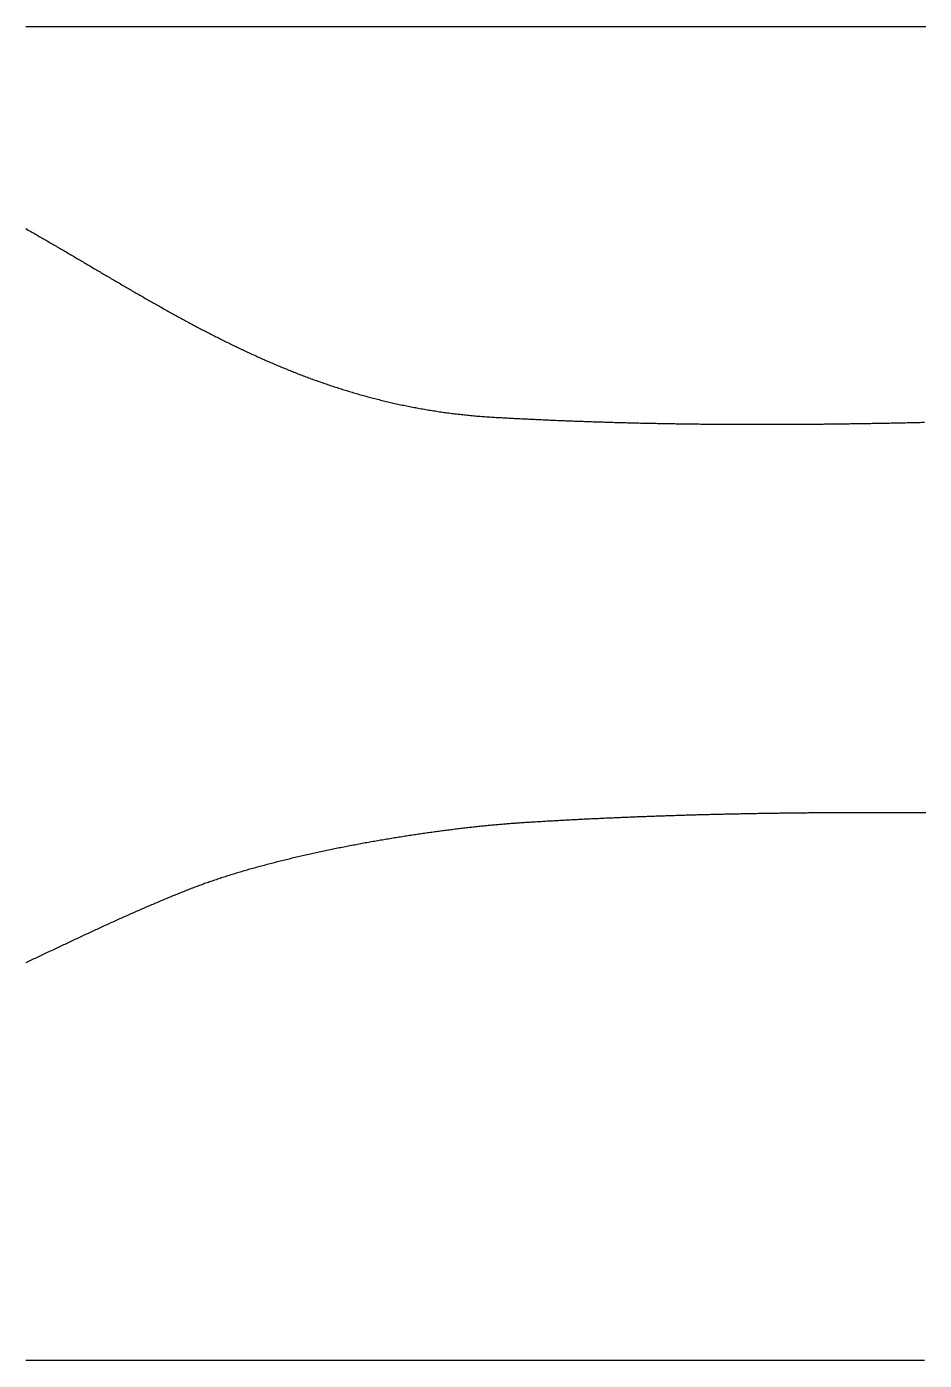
# Model space of a CAD drawing. Header units: metres. Extents: x -62 to 62, y -23 to 23.
# Drawn here: x -31.08 to 0, y -23.08 to 23.08 of the extents above; entities that cross this region are included whole.
import ezdxf

# ---------------------------------------------------------------- set-up
doc = ezdxf.new("R2010")
doc.units = ezdxf.units.M

msp = doc.modelspace()

# ---------------------------------------------------------------- linework, layer by layer
for points in [[(0.05, 23.084), (0, 23.084), (-0.05, 23.084), (-0.1, 23.084), (-0.15, 23.084), (-0.2, 23.084), (-0.25, 23.084), (-0.3, 23.084), (-0.35, 23.084), (-0.4, 23.084), (-0.45, 23.084), (-0.5, 23.084), (-0.55, 23.084), (-0.6, 23.084), (-0.65, 23.084), (-0.7, 23.084), (-0.75, 23.084), (-0.8, 23.084), (-0.85, 23.084), (-0.9, 23.084), (-0.95, 23.084), (-1, 23.084), (-1.05, 23.084), (-1.1, 23.084), (-1.15, 23.084), (-1.2, 23.084), (-1.25, 23.084), (-1.3, 23.084), (-1.35, 23.084), (-1.4, 23.084), (-1.45, 23.084), (-1.5, 23.084), (-1.55, 23.084), (-1.6, 23.084), (-1.65, 23.084), (-1.7, 23.084), (-1.751, 23.084), (-1.801, 23.084), (-1.851, 23.084), (-1.901, 23.084), (-1.951, 23.084), (-2.001, 23.084), (-2.051, 23.084), (-2.101, 23.084), (-2.151, 23.084), (-2.201, 23.084), (-2.251, 23.084), (-2.301, 23.084), (-2.351, 23.084), (-2.401, 23.084), (-2.451, 23.084), (-2.501, 23.084), (-2.551, 23.084), (-2.601, 23.084), (-2.651, 23.084), (-2.701, 23.084), (-2.751, 23.084), (-2.801, 23.084), (-2.851, 23.084), (-2.901, 23.084), (-2.951, 23.084), (-3.001, 23.084), (-3.051, 23.084), (-3.101, 23.084), (-3.151, 23.084), (-3.201, 23.084), (-3.251, 23.084), (-3.301, 23.084), (-3.351, 23.084), (-3.401, 23.084), (-3.451, 23.084), (-3.501, 23.084), (-3.551, 23.084), (-3.601, 23.084), (-3.651, 23.084), (-3.701, 23.084), (-3.751, 23.084), (-3.801, 23.084), (-3.851, 23.084), (-3.901, 23.084), (-3.951, 23.084), (-4.001, 23.084), (-4.051, 23.084), (-4.101, 23.084), (-4.151, 23.084), (-4.201, 23.084), (-4.251, 23.084), (-4.301, 23.084), (-4.351, 23.084), (-4.401, 23.084), (-4.451, 23.084), (-4.501, 23.084), (-4.551, 23.084), (-4.601, 23.084), (-4.651, 23.084), (-4.701, 23.084), (-4.751, 23.084), (-4.801, 23.084), (-4.851, 23.084), (-4.901, 23.084), (-4.951, 23.084), (-5.001, 23.084), (-5.051, 23.084), (-5.101, 23.084), (-5.152, 23.084), (-5.202, 23.084), (-5.252, 23.084), (-5.302, 23.084), (-5.352, 23.084), (-5.402, 23.084), (-5.452, 23.084), (-5.502, 23.084), (-5.552, 23.084), (-5.602, 23.084), (-5.652, 23.084), (-5.702, 23.084), (-5.752, 23.084), (-5.802, 23.084), (-5.852, 23.084), (-5.902, 23.084), (-5.952, 23.084), (-6.002, 23.084), (-6.052, 23.084), (-6.102, 23.084), (-6.152, 23.084), (-6.202, 23.084), (-6.252, 23.084), (-6.302, 23.084), (-6.352, 23.084), (-6.402, 23.084), (-6.452, 23.084), (-6.502, 23.084), (-6.552, 23.084), (-6.602, 23.084), (-6.652, 23.084), (-6.702, 23.084), (-6.752, 23.084), (-6.802, 23.084), (-6.852, 23.084), (-6.902, 23.084), (-6.952, 23.084), (-7.002, 23.084), (-7.052, 23.084), (-7.102, 23.084), (-7.152, 23.084), (-7.202, 23.084), (-7.252, 23.084), (-7.302, 23.084), (-7.352, 23.084), (-7.402, 23.084), (-7.452, 23.084), (-7.502, 23.084), (-7.552, 23.084), (-7.602, 23.084), (-7.652, 23.084), (-7.702, 23.084), (-7.752, 23.084), (-7.802, 23.084), (-7.852, 23.084), (-7.902, 23.084), (-7.952, 23.084), (-8.002, 23.084), (-8.052, 23.084), (-8.102, 23.084), (-8.152, 23.084), (-8.202, 23.084), (-8.252, 23.084), (-8.302, 23.084), (-8.352, 23.084), (-8.402, 23.084), (-8.452, 23.084), (-8.502, 23.084), (-8.553, 23.084), (-8.603, 23.084), (-8.653, 23.084), (-8.703, 23.084), (-8.753, 23.084), (-8.803, 23.084), (-8.853, 23.084), (-8.903, 23.084), (-8.953, 23.084), (-9.003, 23.084), (-9.053, 23.084), (-9.103, 23.084), (-9.153, 23.084), (-9.203, 23.084), (-9.253, 23.084), (-9.303, 23.084), (-9.353, 23.084), (-9.403, 23.084), (-9.453, 23.084), (-9.503, 23.084), (-9.553, 23.084), (-9.603, 23.084), (-9.653, 23.084), (-9.703, 23.084), (-9.753, 23.084), (-9.803, 23.084), (-9.853, 23.084), (-9.903, 23.084), (-9.953, 23.084), (-10.003, 23.084), (-10.053, 23.084), (-10.103, 23.084), (-10.153, 23.084), (-10.203, 23.084), (-10.253, 23.084), (-10.303, 23.084), (-10.353, 23.084), (-10.403, 23.084), (-10.453, 23.084), (-10.503, 23.084), (-10.553, 23.084), (-10.603, 23.084), (-10.653, 23.084), (-10.703, 23.084), (-10.753, 23.084), (-10.803, 23.084), (-10.853, 23.084), (-10.903, 23.084), (-10.953, 23.084), (-11.003, 23.084), (-11.053, 23.084), (-11.103, 23.084), (-11.153, 23.084), (-11.203, 23.084), (-11.253, 23.084), (-11.303, 23.084), (-11.353, 23.084), (-11.403, 23.084), (-11.453, 23.084), (-11.503, 23.084), (-11.553, 23.084), (-11.603, 23.084), (-11.653, 23.084), (-11.703, 23.084), (-11.753, 23.084), (-11.803, 23.084), (-11.853, 23.084), (-11.903, 23.084), (-11.954, 23.084), (-12.004, 23.084), (-12.054, 23.084), (-12.104, 23.084), (-12.154, 23.084), (-12.204, 23.084), (-12.254, 23.084), (-12.304, 23.084), (-12.354, 23.084), (-12.404, 23.084), (-12.454, 23.084), (-12.504, 23.084), (-12.554, 23.084), (-12.604, 23.084), (-12.654, 23.084), (-12.704, 23.084), (-12.754, 23.084), (-12.804, 23.084), (-12.854, 23.084), (-12.904, 23.084), (-12.954, 23.084), (-13.004, 23.084), (-13.054, 23.084), (-13.104, 23.084), (-13.154, 23.084), (-13.204, 23.084), (-13.254, 23.084), (-13.304, 23.084), (-13.354, 23.084), (-13.404, 23.084), (-13.454, 23.084), (-13.504, 23.084), (-13.554, 23.084), (-13.604, 23.084), (-13.654, 23.084), (-13.704, 23.084), (-13.754, 23.084), (-13.804, 23.084), (-13.854, 23.084), (-13.904, 23.084), (-13.954, 23.084), (-14.004, 23.084), (-14.054, 23.084), (-14.104, 23.084), (-14.154, 23.084), (-14.204, 23.084), (-14.254, 23.084), (-14.304, 23.084), (-14.354, 23.084), (-14.404, 23.084), (-14.454, 23.084), (-14.504, 23.084), (-14.554, 23.084), (-14.604, 23.084), (-14.654, 23.084), (-14.704, 23.084), (-14.754, 23.084), (-14.804, 23.084), (-14.854, 23.084), (-14.904, 23.084), (-14.954, 23.084), (-15.004, 23.084), (-15.054, 23.084), (-15.104, 23.084), (-15.154, 23.084), (-15.204, 23.084), (-15.254, 23.084), (-15.304, 23.084), (-15.355, 23.084), (-15.405, 23.084), (-15.455, 23.084), (-15.505, 23.084), (-15.555, 23.084), (-15.605, 23.084), (-15.655, 23.084), (-15.705, 23.084), (-15.755, 23.084), (-15.805, 23.084), (-15.855, 23.084), (-15.905, 23.084), (-15.955, 23.084), (-16.005, 23.084), (-16.055, 23.084), (-16.105, 23.084), (-16.155, 23.084), (-16.205, 23.084), (-16.255, 23.084), (-16.305, 23.084), (-16.355, 23.084), (-16.405, 23.084), (-16.455, 23.084), (-16.505, 23.084), (-16.555, 23.084), (-16.605, 23.084), (-16.655, 23.084), (-16.705, 23.084), (-16.755, 23.084), (-16.805, 23.084), (-16.855, 23.084), (-16.905, 23.084), (-16.955, 23.084), (-17.005, 23.084), (-17.055, 23.084), (-17.105, 23.084), (-17.155, 23.084), (-17.205, 23.084), (-17.255, 23.084), (-17.305, 23.084), (-17.355, 23.084), (-17.405, 23.084), (-17.455, 23.084), (-17.505, 23.084), (-17.555, 23.084), (-17.605, 23.084), (-17.655, 23.084), (-17.705, 23.084), (-17.755, 23.084), (-17.805, 23.084), (-17.855, 23.084), (-17.905, 23.084), (-17.955, 23.084), (-18.005, 23.084), (-18.055, 23.084), (-18.105, 23.084), (-18.155, 23.084), (-18.205, 23.084), (-18.255, 23.084), (-18.305, 23.084), (-18.355, 23.084), (-18.405, 23.084), (-18.455, 23.084), (-18.505, 23.084), (-18.555, 23.084), (-18.605, 23.084), (-18.655, 23.084), (-18.705, 23.084), (-18.756, 23.084), (-18.806, 23.084), (-18.856, 23.084), (-18.906, 23.084), (-18.956, 23.084), (-19.006, 23.084), (-19.056, 23.084), (-19.106, 23.084), (-19.156, 23.084), (-19.206, 23.084), (-19.256, 23.084), (-19.306, 23.084), (-19.356, 23.084), (-19.406, 23.084), (-19.456, 23.084), (-19.506, 23.084), (-19.556, 23.084), (-19.606, 23.084), (-19.656, 23.084), (-19.706, 23.084), (-19.756, 23.084), (-19.806, 23.084), (-19.856, 23.084), (-19.906, 23.084), (-19.956, 23.084), (-20.006, 23.084), (-20.056, 23.084), (-20.106, 23.084), (-20.156, 23.084), (-20.206, 23.084), (-20.256, 23.084), (-20.306, 23.084), (-20.356, 23.084), (-20.406, 23.084), (-20.456, 23.084), (-20.506, 23.084), (-20.556, 23.084), (-20.606, 23.084), (-20.656, 23.084), (-20.706, 23.084), (-20.756, 23.084), (-20.806, 23.084), (-20.856, 23.084), (-20.906, 23.084), (-20.956, 23.084), (-21.006, 23.084), (-21.056, 23.084), (-21.106, 23.084), (-21.156, 23.084), (-21.206, 23.084), (-21.256, 23.084), (-21.306, 23.084), (-21.356, 23.084), (-21.406, 23.084), (-21.456, 23.084), (-21.506, 23.084), (-21.556, 23.084), (-21.606, 23.084), (-21.656, 23.084), (-21.706, 23.084), (-21.756, 23.084), (-21.806, 23.084), (-21.856, 23.084), (-21.906, 23.084), (-21.956, 23.084), (-22.006, 23.084), (-22.056, 23.084), (-22.106, 23.084), (-22.156, 23.084), (-22.207, 23.084), (-22.257, 23.084), (-22.307, 23.084), (-22.357, 23.084), (-22.407, 23.084), (-22.457, 23.084), (-22.507, 23.084), (-22.557, 23.084), (-22.607, 23.084), (-22.657, 23.084), (-22.707, 23.084), (-22.757, 23.084), (-22.807, 23.084), (-22.857, 23.084), (-22.907, 23.084), (-22.957, 23.084), (-23.007, 23.084), (-23.057, 23.084), (-23.107, 23.084), (-23.157, 23.084), (-23.207, 23.084), (-23.257, 23.084), (-23.307, 23.084), (-23.357, 23.084), (-23.407, 23.084), (-23.457, 23.084), (-23.507, 23.084), (-23.557, 23.084), (-23.607, 23.084), (-23.657, 23.084), (-23.707, 23.084), (-23.757, 23.084), (-23.807, 23.084), (-23.857, 23.084), (-23.907, 23.084), (-23.957, 23.084), (-24.007, 23.084), (-24.057, 23.084), (-24.107, 23.084), (-24.157, 23.084), (-24.207, 23.084), (-24.257, 23.084), (-24.307, 23.084), (-24.357, 23.084), (-24.407, 23.084), (-24.457, 23.084), (-24.507, 23.084), (-24.557, 23.084), (-24.607, 23.084), (-24.657, 23.084), (-24.707, 23.084), (-24.757, 23.084), (-24.807, 23.084), (-24.857, 23.084), (-24.907, 23.084), (-24.957, 23.084), (-25.007, 23.084), (-25.057, 23.084), (-25.107, 23.084), (-25.157, 23.084), (-25.207, 23.084), (-25.257, 23.084), (-25.307, 23.084), (-25.357, 23.084), (-25.407, 23.084), (-25.457, 23.084), (-25.507, 23.084), (-25.557, 23.084), (-25.608, 23.084), (-25.658, 23.084), (-25.708, 23.084), (-25.758, 23.084), (-25.808, 23.084), (-25.858, 23.084), (-25.908, 23.084), (-25.958, 23.084), (-26.008, 23.084), (-26.058, 23.084), (-26.108, 23.084), (-26.158, 23.084), (-26.208, 23.084), (-26.258, 23.084), (-26.308, 23.084), (-26.358, 23.084), (-26.408, 23.084), (-26.458, 23.084), (-26.508, 23.084), (-26.558, 23.084), (-26.608, 23.084), (-26.658, 23.084), (-26.708, 23.084), (-26.758, 23.084), (-26.808, 23.084), (-26.858, 23.084), (-26.908, 23.084), (-26.958, 23.084), (-27.008, 23.084), (-27.058, 23.084), (-27.108, 23.084), (-27.158, 23.084), (-27.208, 23.084), (-27.258, 23.084), (-27.308, 23.084), (-27.358, 23.084), (-27.408, 23.084), (-27.458, 23.084), (-27.508, 23.084), (-27.558, 23.084), (-27.608, 23.084), (-27.658, 23.084), (-27.708, 23.084), (-27.758, 23.084), (-27.808, 23.084), (-27.858, 23.084), (-27.908, 23.084), (-27.958, 23.084), (-28.008, 23.084), (-28.058, 23.084), (-28.108, 23.084), (-28.158, 23.084), (-28.208, 23.084), (-28.258, 23.084), (-28.308, 23.084), (-28.358, 23.084), (-28.408, 23.084), (-28.458, 23.084), (-28.508, 23.084), (-28.558, 23.084), (-28.608, 23.084), (-28.658, 23.084), (-28.708, 23.084), (-28.758, 23.084), (-28.808, 23.084), (-28.858, 23.084), (-28.908, 23.084), (-28.958, 23.084), (-29.009, 23.084), (-29.059, 23.084), (-29.109, 23.084), (-29.159, 23.084), (-29.209, 23.084), (-29.259, 23.084), (-29.309, 23.084), (-29.359, 23.084), (-29.409, 23.084), (-29.459, 23.084), (-29.509, 23.084), (-29.559, 23.084), (-29.609, 23.084), (-29.659, 23.084), (-29.709, 23.084), (-29.759, 23.084), (-29.809, 23.084), (-29.859, 23.084), (-29.909, 23.084), (-29.959, 23.084), (-30.009, 23.084), (-30.059, 23.084), (-30.109, 23.084), (-30.159, 23.084), (-30.209, 23.084), (-30.259, 23.084), (-30.309, 23.084), (-30.359, 23.084), (-30.409, 23.084), (-30.459, 23.084), (-30.509, 23.084), (-30.559, 23.084), (-30.609, 23.084), (-30.659, 23.084), (-30.709, 23.084), (-30.759, 23.084), (-30.809, 23.084), (-30.859, 23.084), (-30.909, 23.084), (-30.959, 23.084), (-31.009, 23.084), (-31.059, 23.084), (-31.109, 23.084)], [(-31.114, 16.092), (-31.071, 16.067), (-31.029, 16.043), (-30.986, 16.019), (-30.943, 15.995), (-30.901, 15.97), (-30.858, 15.946), (-30.816, 15.922), (-30.773, 15.897), (-30.731, 15.873), (-30.689, 15.848), (-30.646, 15.824), (-30.604, 15.799), (-30.561, 15.775), (-30.519, 15.751), (-30.477, 15.726), (-30.434, 15.702), (-30.392, 15.677), (-30.35, 15.653), (-30.307, 15.628), (-30.265, 15.603), (-30.223, 15.579), (-30.181, 15.554), (-30.139, 15.53), (-30.096, 15.505), (-30.054, 15.481), (-30.012, 15.456), (-29.97, 15.431), (-29.928, 15.407), (-29.886, 15.382), (-29.844, 15.358), (-29.802, 15.333), (-29.759, 15.308), (-29.717, 15.284), (-29.675, 15.259), (-29.633, 15.234), (-29.591, 15.21), (-29.549, 15.185), (-29.507, 15.16), (-29.465, 15.136), (-29.423, 15.111), (-29.381, 15.086), (-29.339, 15.062), (-29.297, 15.037), (-29.255, 15.012), (-29.214, 14.988), (-29.172, 14.963), (-29.13, 14.938), (-29.088, 14.914), (-29.046, 14.889), (-29.004, 14.864), (-28.962, 14.84), (-28.92, 14.815), (-28.878, 14.79), (-28.836, 14.766), (-28.795, 14.741), (-28.753, 14.716), (-28.711, 14.692), (-28.669, 14.667), (-28.627, 14.642), (-28.585, 14.618), (-28.543, 14.593), (-28.502, 14.568), (-28.46, 14.544), (-28.418, 14.519), (-28.376, 14.495), (-28.334, 14.47), (-28.292, 14.446), (-28.251, 14.421), (-28.209, 14.396), (-28.167, 14.372), (-28.125, 14.347), (-28.083, 14.323), (-28.041, 14.298), (-28, 14.274), (-27.958, 14.249), (-27.916, 14.225), (-27.874, 14.2), (-27.832, 14.176), (-27.79, 14.152), (-27.749, 14.127), (-27.707, 14.103), (-27.665, 14.078), (-27.623, 14.054), (-27.581, 14.03), (-27.539, 14.005), (-27.497, 13.981), (-27.455, 13.957), (-27.414, 13.933), (-27.372, 13.908), (-27.33, 13.884), (-27.288, 13.86), (-27.246, 13.836), (-27.204, 13.812), (-27.162, 13.787), (-27.12, 13.763), (-27.078, 13.739), (-27.036, 13.715), (-26.994, 13.691), (-26.952, 13.667), (-26.91, 13.643), (-26.868, 13.619), (-26.826, 13.595), (-26.784, 13.571), (-26.742, 13.547), (-26.7, 13.523), (-26.658, 13.5), (-26.616, 13.476), (-26.574, 13.452), (-26.532, 13.428), (-26.489, 13.404), (-26.447, 13.381), (-26.405, 13.357), (-26.363, 13.333), (-26.321, 13.31), (-26.279, 13.286), (-26.236, 13.263), (-26.194, 13.239), (-26.152, 13.216), (-26.11, 13.192), (-26.067, 13.169), (-26.025, 13.145), (-25.983, 13.122), (-25.94, 13.099), (-25.898, 13.076), (-25.856, 13.052), (-25.813, 13.029), (-25.771, 13.006), (-25.728, 12.983), (-25.686, 12.96), (-25.643, 12.937), (-25.601, 12.914), (-25.558, 12.891), (-25.516, 12.868), (-25.473, 12.845), (-25.431, 12.822), (-25.388, 12.799), (-25.345, 12.776), (-25.303, 12.753), (-25.26, 12.731), (-25.217, 12.708), (-25.175, 12.686), (-25.132, 12.663), (-25.089, 12.64), (-25.046, 12.618), (-25.003, 12.595), (-24.96, 12.573), (-24.918, 12.551), (-24.875, 12.528), (-24.832, 12.506), (-24.789, 12.484), (-24.746, 12.462), (-24.703, 12.44), (-24.66, 12.418), (-24.617, 12.396), (-24.573, 12.374), (-24.53, 12.352), (-24.487, 12.33), (-24.444, 12.308), (-24.401, 12.286), (-24.357, 12.264), (-24.314, 12.243), (-24.271, 12.221), (-24.227, 12.2), (-24.184, 12.178), (-24.14, 12.157), (-24.097, 12.135), (-24.053, 12.114), (-24.01, 12.093), (-23.966, 12.071), (-23.923, 12.05), (-23.879, 12.029), (-23.835, 12.008), (-23.792, 11.987), (-23.748, 11.966), (-23.704, 11.945), (-23.66, 11.924), (-23.616, 11.903), (-23.573, 11.883), (-23.529, 11.862), (-23.485, 11.841), (-23.441, 11.821), (-23.397, 11.8), (-23.352, 11.78), (-23.308, 11.76), (-23.264, 11.739), (-23.22, 11.719), (-23.176, 11.699), (-23.131, 11.679), (-23.087, 11.659), (-23.043, 11.639), (-22.998, 11.619), (-22.954, 11.599), (-22.909, 11.579), (-22.865, 11.559), (-22.82, 11.54), (-22.775, 11.52), (-22.731, 11.501), (-22.686, 11.481), (-22.641, 11.462), (-22.596, 11.442), (-22.551, 11.423), (-22.507, 11.404), (-22.462, 11.385), (-22.417, 11.366), (-22.372, 11.347), (-22.326, 11.328), (-22.281, 11.309), (-22.236, 11.29), (-22.191, 11.272), (-22.146, 11.253), (-22.1, 11.235), (-22.055, 11.216), (-22.009, 11.198), (-21.964, 11.179), (-21.918, 11.161), (-21.873, 11.143), (-21.827, 11.125), (-21.781, 11.107), (-21.736, 11.089), (-21.69, 11.071), (-21.644, 11.053), (-21.598, 11.036), (-21.552, 11.018), (-21.506, 11.001), (-21.46, 10.983), (-21.414, 10.966), (-21.368, 10.949), (-21.321, 10.931), (-21.275, 10.914), (-21.229, 10.897), (-21.182, 10.88), (-21.136, 10.863), (-21.089, 10.847), (-21.043, 10.83), (-20.996, 10.813), (-20.95, 10.797), (-20.903, 10.78), (-20.856, 10.764), (-20.809, 10.748), (-20.762, 10.731), (-20.715, 10.715), (-20.668, 10.699), (-20.621, 10.683), (-20.574, 10.667), (-20.527, 10.652), (-20.479, 10.636), (-20.432, 10.62), (-20.385, 10.605), (-20.337, 10.59), (-20.29, 10.574), (-20.242, 10.559), (-20.194, 10.544), (-20.147, 10.529), (-20.099, 10.514), (-20.051, 10.499), (-20.003, 10.484), (-19.955, 10.47), (-19.907, 10.455), (-19.859, 10.441), (-19.811, 10.426), (-19.762, 10.412), (-19.714, 10.398), (-19.666, 10.384), (-19.617, 10.37), (-19.569, 10.356), (-19.52, 10.342), (-19.471, 10.328), (-19.423, 10.315), (-19.374, 10.301), (-19.325, 10.288), (-19.276, 10.275), (-19.227, 10.262), (-19.178, 10.248), (-19.129, 10.235), (-19.08, 10.223), (-19.03, 10.21), (-18.981, 10.197), (-18.932, 10.185), (-18.882, 10.172), (-18.832, 10.16), (-18.783, 10.147), (-18.733, 10.135), (-18.683, 10.123), (-18.633, 10.111), (-18.583, 10.099), (-18.533, 10.088), (-18.483, 10.076), (-18.433, 10.065), (-18.383, 10.053), (-18.333, 10.042), (-18.282, 10.031), (-18.232, 10.02), (-18.181, 10.009), (-18.13, 9.998), (-18.08, 9.987), (-18.029, 9.976), (-17.978, 9.966), (-17.927, 9.956), (-17.876, 9.945), (-17.825, 9.935), (-17.774, 9.925), (-17.722, 9.915), (-17.671, 9.905), (-17.62, 9.895), (-17.568, 9.886), (-17.516, 9.876), (-17.465, 9.867), (-17.413, 9.858), (-17.361, 9.849), (-17.309, 9.84), (-17.257, 9.831), (-17.205, 9.822), (-17.153, 9.813), (-17.1, 9.805), (-17.048, 9.796), (-16.996, 9.788), (-16.943, 9.78), (-16.89, 9.772), (-16.838, 9.764), (-16.785, 9.756), (-16.732, 9.748), (-16.679, 9.741), (-16.626, 9.733), (-16.573, 9.726), (-16.52, 9.719), (-16.466, 9.712), (-16.413, 9.705), (-16.359, 9.698), (-16.306, 9.691), (-16.252, 9.685), (-16.198, 9.678), (-16.144, 9.672), (-16.09, 9.666), (-16.036, 9.66), (-15.982, 9.654), (-15.928, 9.648), (-15.874, 9.642), (-15.819, 9.637), (-15.765, 9.631), (-15.71, 9.626), (-15.655, 9.621), (-15.601, 9.616), (-15.546, 9.611), (-15.491, 9.606), (-15.436, 9.602), (-15.38, 9.597), (-15.325, 9.593), (-15.27, 9.589), (-15.214, 9.584), (-15.159, 9.58), (-15.103, 9.577), (-15.047, 9.573), (-14.991, 9.569), (-14.935, 9.566), (-14.879, 9.563)], [(-14.879, 9.563), (-14.83, 9.56), (-14.781, 9.557), (-14.732, 9.555), (-14.682, 9.552), (-14.633, 9.549), (-14.584, 9.546), (-14.534, 9.544), (-14.485, 9.541), (-14.436, 9.538), (-14.386, 9.536), (-14.337, 9.533), (-14.288, 9.531), (-14.238, 9.528), (-14.189, 9.525), (-14.14, 9.523), (-14.09, 9.52), (-14.041, 9.518), (-13.992, 9.515), (-13.942, 9.513), (-13.893, 9.51), (-13.844, 9.508), (-13.794, 9.505), (-13.745, 9.503), (-13.696, 9.501), (-13.646, 9.498), (-13.597, 9.496), (-13.548, 9.494), (-13.498, 9.491), (-13.449, 9.489), (-13.399, 9.487), (-13.35, 9.484), (-13.301, 9.482), (-13.251, 9.48), (-13.202, 9.478), (-13.152, 9.475), (-13.103, 9.473), (-13.054, 9.471), (-13.004, 9.469), (-12.955, 9.467), (-12.905, 9.465), (-12.856, 9.463), (-12.806, 9.461), (-12.757, 9.458), (-12.707, 9.456), (-12.658, 9.454), (-12.609, 9.452), (-12.559, 9.45), (-12.51, 9.448), (-12.46, 9.446), (-12.411, 9.444), (-12.361, 9.442), (-12.312, 9.441), (-12.262, 9.439), (-12.213, 9.437), (-12.163, 9.435), (-12.114, 9.433), (-12.064, 9.431), (-12.015, 9.429), (-11.965, 9.427), (-11.916, 9.426), (-11.866, 9.424), (-11.817, 9.422), (-11.767, 9.42), (-11.718, 9.419), (-11.668, 9.417), (-11.619, 9.415), (-11.569, 9.414), (-11.52, 9.412), (-11.47, 9.41), (-11.421, 9.409), (-11.371, 9.407), (-11.321, 9.405), (-11.272, 9.404), (-11.222, 9.402), (-11.173, 9.401), (-11.123, 9.399), (-11.074, 9.398), (-11.024, 9.396), (-10.975, 9.395), (-10.925, 9.393), (-10.875, 9.392), (-10.826, 9.39), (-10.776, 9.389), (-10.727, 9.387), (-10.677, 9.386), (-10.627, 9.384), (-10.578, 9.383), (-10.528, 9.382), (-10.479, 9.38), (-10.429, 9.379), (-10.379, 9.378), (-10.33, 9.376), (-10.28, 9.375), (-10.23, 9.374), (-10.181, 9.373), (-10.131, 9.371), (-10.082, 9.37), (-10.032, 9.369), (-9.982, 9.368), (-9.933, 9.367), (-9.883, 9.365), (-9.833, 9.364), (-9.784, 9.363), (-9.734, 9.362), (-9.684, 9.361), (-9.635, 9.36), (-9.585, 9.359), (-9.535, 9.358), (-9.486, 9.357), (-9.436, 9.356), (-9.386, 9.355), (-9.337, 9.354), (-9.287, 9.353), (-9.237, 9.352), (-9.188, 9.351), (-9.138, 9.35), (-9.088, 9.349), (-9.038, 9.348), (-8.989, 9.347), (-8.939, 9.346), (-8.889, 9.345), (-8.84, 9.344), (-8.79, 9.344), (-8.74, 9.343), (-8.69, 9.342), (-8.641, 9.341), (-8.591, 9.34), (-8.541, 9.34), (-8.491, 9.339), (-8.442, 9.338), (-8.392, 9.337), (-8.342, 9.337), (-8.292, 9.336), (-8.243, 9.335), (-8.193, 9.334), (-8.143, 9.334), (-8.093, 9.333), (-8.044, 9.333), (-7.994, 9.332), (-7.944, 9.331), (-7.894, 9.331), (-7.845, 9.33), (-7.795, 9.33), (-7.745, 9.329), (-7.695, 9.328), (-7.645, 9.328), (-7.596, 9.327), (-7.546, 9.327), (-7.496, 9.326), (-7.446, 9.326), (-7.396, 9.326), (-7.347, 9.325), (-7.297, 9.325), (-7.247, 9.324), (-7.197, 9.324), (-7.147, 9.323), (-7.098, 9.323), (-7.048, 9.323), (-6.998, 9.322), (-6.948, 9.322), (-6.898, 9.322), (-6.848, 9.321), (-6.799, 9.321), (-6.749, 9.321), (-6.699, 9.321), (-6.649, 9.32), (-6.599, 9.32), (-6.549, 9.32), (-6.499, 9.32), (-6.45, 9.319), (-6.4, 9.319), (-6.35, 9.319), (-6.3, 9.319), (-6.25, 9.319), (-6.2, 9.319), (-6.15, 9.318), (-6.1, 9.318), (-6.051, 9.318), (-6.001, 9.318), (-5.951, 9.318), (-5.901, 9.318), (-5.851, 9.318), (-5.801, 9.318), (-5.751, 9.318), (-5.701, 9.318), (-5.651, 9.318), (-5.602, 9.318), (-5.552, 9.318), (-5.502, 9.318), (-5.452, 9.318), (-5.402, 9.318), (-5.352, 9.318), (-5.302, 9.318), (-5.252, 9.318), (-5.202, 9.318), (-5.152, 9.318), (-5.102, 9.319), (-5.052, 9.319), (-5.002, 9.319), (-4.953, 9.319), (-4.903, 9.319), (-4.853, 9.319), (-4.803, 9.32), (-4.753, 9.32), (-4.703, 9.32), (-4.653, 9.32), (-4.603, 9.321), (-4.553, 9.321), (-4.503, 9.321), (-4.453, 9.321), (-4.403, 9.322), (-4.353, 9.322), (-4.303, 9.322), (-4.253, 9.323), (-4.203, 9.323), (-4.153, 9.323), (-4.103, 9.324), (-4.053, 9.324), (-4.003, 9.324), (-3.953, 9.325), (-3.903, 9.325), (-3.853, 9.326), (-3.803, 9.326), (-3.753, 9.327), (-3.703, 9.327), (-3.653, 9.328), (-3.603, 9.328), (-3.553, 9.328), (-3.503, 9.329), (-3.453, 9.33), (-3.403, 9.33), (-3.353, 9.331), (-3.303, 9.331), (-3.253, 9.332), (-3.203, 9.332), (-3.153, 9.333), (-3.103, 9.333), (-3.053, 9.334), (-3.003, 9.335), (-2.953, 9.335), (-2.903, 9.336), (-2.853, 9.337), (-2.803, 9.337), (-2.753, 9.338), (-2.703, 9.339), (-2.653, 9.339), (-2.603, 9.34), (-2.553, 9.341), (-2.503, 9.341), (-2.453, 9.342), (-2.403, 9.343), (-2.353, 9.344), (-2.302, 9.344), (-2.252, 9.345), (-2.202, 9.346), (-2.152, 9.347), (-2.102, 9.348), (-2.052, 9.348), (-2.002, 9.349), (-1.952, 9.35), (-1.902, 9.351), (-1.852, 9.352), (-1.802, 9.353), (-1.752, 9.354), (-1.702, 9.354), (-1.652, 9.355), (-1.601, 9.356), (-1.551, 9.357), (-1.501, 9.358), (-1.451, 9.359), (-1.401, 9.36), (-1.351, 9.361), (-1.301, 9.362), (-1.251, 9.363), (-1.201, 9.364), (-1.151, 9.365), (-1.101, 9.366), (-1.05, 9.367), (-1, 9.368), (-0.95, 9.369), (-0.9, 9.37), (-0.85, 9.371), (-0.8, 9.372), (-0.75, 9.373), (-0.7, 9.374), (-0.65, 9.375), (-0.599, 9.377), (-0.549, 9.378), (-0.499, 9.379), (-0.449, 9.38), (-0.399, 9.381), (-0.349, 9.382), (-0.299, 9.383), (-0.248, 9.385), (-0.198, 9.386), (-0.148, 9.387), (-0.098, 9.388), (-0.048, 9.389), (0.002, 9.391)], [(0.047, -4.132), (-0.003, -4.131), (-0.053, -4.131), (-0.104, -4.131), (-0.154, -4.13), (-0.204, -4.13), (-0.254, -4.13), (-0.304, -4.13), (-0.354, -4.129), (-0.404, -4.129), (-0.454, -4.129), (-0.505, -4.129), (-0.555, -4.128), (-0.605, -4.128), (-0.655, -4.128), (-0.705, -4.128), (-0.755, -4.128), (-0.805, -4.127), (-0.855, -4.127), (-0.905, -4.127), (-0.956, -4.127), (-1.006, -4.127), (-1.056, -4.127), (-1.106, -4.127), (-1.156, -4.127), (-1.206, -4.126), (-1.256, -4.126), (-1.306, -4.126), (-1.356, -4.126), (-1.406, -4.126), (-1.457, -4.126), (-1.507, -4.126), (-1.557, -4.126), (-1.607, -4.126), (-1.657, -4.126), (-1.707, -4.126), (-1.757, -4.126), (-1.807, -4.126), (-1.857, -4.126), (-1.907, -4.126), (-1.957, -4.126), (-2.007, -4.126), (-2.057, -4.126), (-2.108, -4.126), (-2.158, -4.126), (-2.208, -4.126), (-2.258, -4.126), (-2.308, -4.127), (-2.358, -4.127), (-2.408, -4.127), (-2.458, -4.127), (-2.508, -4.127), (-2.558, -4.127), (-2.608, -4.127), (-2.658, -4.128), (-2.708, -4.128), (-2.758, -4.128), (-2.808, -4.128), (-2.858, -4.128), (-2.908, -4.129), (-2.958, -4.129), (-3.008, -4.129), (-3.058, -4.129), (-3.108, -4.13), (-3.158, -4.13), (-3.209, -4.13), (-3.259, -4.131), (-3.309, -4.131), (-3.359, -4.131), (-3.409, -4.132), (-3.459, -4.132), (-3.509, -4.132), (-3.559, -4.133), (-3.609, -4.133), (-3.659, -4.133), (-3.709, -4.134), (-3.759, -4.134), (-3.809, -4.135), (-3.859, -4.135), (-3.909, -4.135), (-3.959, -4.136), (-4.009, -4.136), (-4.059, -4.137), (-4.109, -4.137), (-4.159, -4.138), (-4.209, -4.138), (-4.259, -4.139), (-4.309, -4.139), (-4.358, -4.14), (-4.408, -4.14), (-4.458, -4.141), (-4.508, -4.142), (-4.558, -4.142), (-4.608, -4.143), (-4.658, -4.143), (-4.708, -4.144), (-4.758, -4.145), (-4.808, -4.145), (-4.858, -4.146), (-4.908, -4.146), (-4.958, -4.147), (-5.008, -4.148), (-5.058, -4.149), (-5.108, -4.149), (-5.158, -4.15), (-5.208, -4.151), (-5.258, -4.151), (-5.308, -4.152), (-5.358, -4.153), (-5.408, -4.154), (-5.457, -4.154), (-5.507, -4.155), (-5.557, -4.156), (-5.607, -4.157), (-5.657, -4.158), (-5.707, -4.159), (-5.757, -4.159), (-5.807, -4.16), (-5.857, -4.161), (-5.907, -4.162), (-5.957, -4.163), (-6.006, -4.164), (-6.056, -4.165), (-6.106, -4.166), (-6.156, -4.167), (-6.206, -4.168), (-6.256, -4.169), (-6.306, -4.17), (-6.356, -4.171), (-6.406, -4.172), (-6.456, -4.173), (-6.505, -4.174), (-6.555, -4.175), (-6.605, -4.176), (-6.655, -4.177), (-6.705, -4.178), (-6.755, -4.179), (-6.805, -4.18), (-6.854, -4.181), (-6.904, -4.182), (-6.954, -4.183), (-7.004, -4.185), (-7.054, -4.186), (-7.104, -4.187), (-7.154, -4.188), (-7.203, -4.189), (-7.253, -4.191), (-7.303, -4.192), (-7.353, -4.193), (-7.403, -4.194), (-7.453, -4.195), (-7.502, -4.197), (-7.552, -4.198), (-7.602, -4.199), (-7.652, -4.201), (-7.702, -4.202), (-7.752, -4.203), (-7.801, -4.205), (-7.851, -4.206), (-7.901, -4.207), (-7.951, -4.209), (-8.001, -4.21), (-8.05, -4.212), (-8.1, -4.213), (-8.15, -4.215), (-8.2, -4.216), (-8.25, -4.217), (-8.299, -4.219), (-8.349, -4.22), (-8.399, -4.222), (-8.449, -4.223), (-8.498, -4.225), (-8.548, -4.227), (-8.598, -4.228), (-8.648, -4.23), (-8.698, -4.231), (-8.747, -4.233), (-8.797, -4.234), (-8.847, -4.236), (-8.897, -4.238), (-8.946, -4.239), (-8.996, -4.241), (-9.046, -4.243), (-9.096, -4.244), (-9.145, -4.246), (-9.195, -4.248), (-9.245, -4.25), (-9.294, -4.251), (-9.344, -4.253), (-9.394, -4.255), (-9.444, -4.257), (-9.493, -4.258), (-9.543, -4.26), (-9.593, -4.262), (-9.642, -4.264), (-9.692, -4.266), (-9.742, -4.268), (-9.792, -4.27), (-9.841, -4.271), (-9.891, -4.273), (-9.941, -4.275), (-9.99, -4.277), (-10.04, -4.279), (-10.09, -4.281), (-10.139, -4.283), (-10.189, -4.285), (-10.239, -4.287), (-10.288, -4.289), (-10.338, -4.291), (-10.388, -4.293), (-10.437, -4.295), (-10.487, -4.297), (-10.537, -4.299), (-10.586, -4.302), (-10.636, -4.304), (-10.686, -4.306), (-10.735, -4.308), (-10.785, -4.31), (-10.835, -4.312), (-10.884, -4.314), (-10.934, -4.317), (-10.984, -4.319), (-11.033, -4.321), (-11.083, -4.323), (-11.132, -4.326), (-11.182, -4.328), (-11.232, -4.33), (-11.281, -4.333), (-11.331, -4.335), (-11.38, -4.337), (-11.43, -4.34), (-11.48, -4.342), (-11.529, -4.344), (-11.579, -4.347), (-11.628, -4.349), (-11.678, -4.352), (-11.728, -4.354), (-11.777, -4.356), (-11.827, -4.359), (-11.876, -4.361), (-11.926, -4.364), (-11.975, -4.366), (-12.025, -4.369), (-12.075, -4.371), (-12.124, -4.374), (-12.174, -4.377), (-12.223, -4.379), (-12.273, -4.382), (-12.322, -4.384), (-12.372, -4.387), (-12.421, -4.39), (-12.471, -4.392), (-12.52, -4.395), (-12.57, -4.398), (-12.619, -4.4), (-12.669, -4.403), (-12.718, -4.406), (-12.768, -4.409), (-12.817, -4.411), (-12.867, -4.414), (-12.916, -4.417), (-12.966, -4.42), (-13.015, -4.423), (-13.065, -4.425), (-13.114, -4.428), (-13.164, -4.431), (-13.213, -4.434), (-13.263, -4.437), (-13.312, -4.44), (-13.362, -4.443), (-13.411, -4.446), (-13.461, -4.449), (-13.51, -4.452), (-13.56, -4.455), (-13.609, -4.458), (-13.659, -4.461), (-13.708, -4.464), (-13.757, -4.467), (-13.807, -4.47), (-13.856, -4.473)], [(-13.856, -4.473), (-13.897, -4.476), (-13.937, -4.478), (-13.978, -4.481), (-14.019, -4.484), (-14.06, -4.487), (-14.102, -4.49), (-14.144, -4.493), (-14.185, -4.496), (-14.228, -4.499), (-14.27, -4.502), (-14.312, -4.505), (-14.355, -4.508), (-14.398, -4.512), (-14.441, -4.515), (-14.484, -4.519), (-14.528, -4.522), (-14.571, -4.526), (-14.615, -4.53), (-14.659, -4.534), (-14.703, -4.537), (-14.748, -4.541), (-14.792, -4.545), (-14.837, -4.549), (-14.882, -4.554), (-14.927, -4.558), (-14.972, -4.562), (-15.017, -4.566), (-15.063, -4.571), (-15.109, -4.575), (-15.155, -4.58), (-15.201, -4.584), (-15.247, -4.589), (-15.293, -4.594), (-15.34, -4.598), (-15.386, -4.603), (-15.433, -4.608), (-15.48, -4.613), (-15.527, -4.618), (-15.575, -4.623), (-15.622, -4.629), (-15.67, -4.634), (-15.717, -4.639), (-15.765, -4.644), (-15.813, -4.65), (-15.861, -4.655), (-15.91, -4.661), (-15.958, -4.667), (-16.007, -4.672), (-16.055, -4.678), (-16.104, -4.684), (-16.153, -4.69), (-16.202, -4.696), (-16.251, -4.702), (-16.301, -4.708), (-16.35, -4.714), (-16.399, -4.72), (-16.449, -4.726), (-16.499, -4.733), (-16.549, -4.739), (-16.599, -4.746), (-16.649, -4.752), (-16.699, -4.759), (-16.749, -4.765), (-16.8, -4.772), (-16.85, -4.779), (-16.901, -4.786), (-16.951, -4.793), (-17.002, -4.799), (-17.053, -4.807), (-17.104, -4.814), (-17.155, -4.821), (-17.206, -4.828), (-17.257, -4.835), (-17.309, -4.843), (-17.36, -4.85), (-17.412, -4.857), (-17.463, -4.865), (-17.515, -4.872), (-17.567, -4.88), (-17.618, -4.888), (-17.67, -4.896), (-17.722, -4.903), (-17.774, -4.911), (-17.826, -4.919), (-17.878, -4.927), (-17.93, -4.935), (-17.983, -4.943), (-18.035, -4.952), (-18.087, -4.96), (-18.14, -4.968), (-18.192, -4.976), (-18.245, -4.985), (-18.297, -4.993), (-18.35, -5.002), (-18.403, -5.011), (-18.455, -5.019), (-18.508, -5.028), (-18.561, -5.037), (-18.614, -5.046), (-18.667, -5.054), (-18.72, -5.063), (-18.773, -5.072), (-18.826, -5.081), (-18.879, -5.091), (-18.932, -5.1), (-18.985, -5.109), (-19.038, -5.118), (-19.091, -5.128), (-19.144, -5.137), (-19.197, -5.147), (-19.25, -5.156), (-19.303, -5.166), (-19.357, -5.175), (-19.41, -5.185), (-19.463, -5.195), (-19.516, -5.205), (-19.569, -5.215), (-19.623, -5.225), (-19.676, -5.235), (-19.729, -5.245), (-19.782, -5.255), (-19.836, -5.265), (-19.889, -5.275), (-19.942, -5.285), (-19.995, -5.296), (-20.049, -5.306), (-20.102, -5.317), (-20.155, -5.327), (-20.208, -5.338), (-20.261, -5.348), (-20.314, -5.359), (-20.367, -5.37), (-20.421, -5.381), (-20.474, -5.391), (-20.527, -5.402), (-20.58, -5.413), (-20.633, -5.424), (-20.686, -5.435), (-20.739, -5.446), (-20.791, -5.458), (-20.844, -5.469), (-20.897, -5.48), (-20.95, -5.491), (-21.003, -5.503), (-21.055, -5.514), (-21.108, -5.526), (-21.16, -5.537), (-21.213, -5.549), (-21.265, -5.561), (-21.318, -5.572), (-21.37, -5.584), (-21.423, -5.596), (-21.475, -5.608), (-21.527, -5.62), (-21.579, -5.632), (-21.631, -5.644), (-21.683, -5.656), (-21.735, -5.668), (-21.787, -5.68), (-21.839, -5.693), (-21.891, -5.705), (-21.942, -5.717), (-21.994, -5.73), (-22.045, -5.742), (-22.097, -5.755), (-22.148, -5.767), (-22.199, -5.78), (-22.251, -5.793), (-22.302, -5.805), (-22.353, -5.818), (-22.403, -5.831), (-22.454, -5.844), (-22.505, -5.857), (-22.556, -5.87), (-22.606, -5.883), (-22.657, -5.896), (-22.707, -5.909), (-22.757, -5.922), (-22.807, -5.935), (-22.857, -5.949), (-22.907, -5.962), (-22.957, -5.976), (-23.006, -5.989), (-23.056, -6.002), (-23.105, -6.016), (-23.155, -6.03), (-23.204, -6.043), (-23.253, -6.057), (-23.302, -6.071), (-23.351, -6.085), (-23.399, -6.098), (-23.448, -6.112), (-23.496, -6.126), (-23.545, -6.14), (-23.593, -6.154), (-23.641, -6.168), (-23.689, -6.183), (-23.737, -6.197), (-23.784, -6.211), (-23.832, -6.225), (-23.879, -6.24), (-23.926, -6.254), (-23.973, -6.269), (-24.02, -6.283), (-24.067, -6.298), (-24.113, -6.312), (-24.16, -6.327), (-24.206, -6.342), (-24.252, -6.356), (-24.298, -6.371), (-24.344, -6.386), (-24.389, -6.401), (-24.435, -6.416), (-24.48, -6.431), (-24.525, -6.446), (-24.57, -6.461), (-24.615, -6.476), (-24.659, -6.491), (-24.704, -6.506), (-24.748, -6.522), (-24.792, -6.537), (-24.836, -6.552), (-24.88, -6.568), (-24.923, -6.583), (-24.966, -6.599), (-25.009, -6.614), (-25.052, -6.63), (-25.095, -6.645), (-25.138, -6.661), (-25.18, -6.677), (-25.222, -6.693), (-25.264, -6.708), (-25.306, -6.724), (-25.347, -6.74), (-25.388, -6.756), (-25.429, -6.772), (-25.47, -6.788)], [(-25.47, -6.788), (-25.516, -6.806), (-25.562, -6.825), (-25.608, -6.843), (-25.655, -6.861), (-25.701, -6.88), (-25.747, -6.898), (-25.793, -6.917), (-25.839, -6.935), (-25.885, -6.954), (-25.931, -6.973), (-25.977, -6.992), (-26.023, -7.01), (-26.069, -7.029), (-26.115, -7.048), (-26.161, -7.067), (-26.208, -7.086), (-26.254, -7.106), (-26.3, -7.125), (-26.346, -7.144), (-26.392, -7.163), (-26.438, -7.183), (-26.484, -7.202), (-26.53, -7.222), (-26.577, -7.241), (-26.623, -7.261), (-26.669, -7.28), (-26.715, -7.3), (-26.761, -7.32), (-26.807, -7.339), (-26.853, -7.359), (-26.9, -7.379), (-26.946, -7.399), (-26.992, -7.419), (-27.038, -7.439), (-27.084, -7.459), (-27.13, -7.479), (-27.177, -7.499), (-27.223, -7.519), (-27.269, -7.54), (-27.315, -7.56), (-27.361, -7.58), (-27.407, -7.601), (-27.454, -7.621), (-27.5, -7.641), (-27.546, -7.662), (-27.592, -7.682), (-27.638, -7.703), (-27.685, -7.724), (-27.731, -7.744), (-27.777, -7.765), (-27.823, -7.786), (-27.87, -7.806), (-27.916, -7.827), (-27.962, -7.848), (-28.008, -7.869), (-28.054, -7.89), (-28.101, -7.911), (-28.147, -7.932), (-28.193, -7.953), (-28.239, -7.974), (-28.286, -7.995), (-28.332, -8.016), (-28.378, -8.037), (-28.424, -8.058), (-28.471, -8.08), (-28.517, -8.101), (-28.563, -8.122), (-28.609, -8.143), (-28.656, -8.165), (-28.702, -8.186), (-28.748, -8.207), (-28.794, -8.229), (-28.841, -8.25), (-28.887, -8.272), (-28.933, -8.293), (-28.979, -8.315), (-29.026, -8.336), (-29.072, -8.358), (-29.118, -8.379), (-29.165, -8.401), (-29.211, -8.423), (-29.257, -8.444), (-29.303, -8.466), (-29.35, -8.488), (-29.396, -8.509), (-29.442, -8.531), (-29.489, -8.553), (-29.535, -8.575), (-29.581, -8.596), (-29.628, -8.618), (-29.674, -8.64), (-29.72, -8.662), (-29.766, -8.684), (-29.813, -8.706), (-29.859, -8.728), (-29.905, -8.75), (-29.952, -8.771), (-29.998, -8.793), (-30.044, -8.815), (-30.091, -8.837), (-30.137, -8.859), (-30.183, -8.881), (-30.23, -8.903), (-30.276, -8.925), (-30.322, -8.947), (-30.369, -8.969), (-30.415, -8.991), (-30.461, -9.013), (-30.508, -9.036), (-30.554, -9.058), (-30.6, -9.08), (-30.646, -9.102), (-30.693, -9.124), (-30.739, -9.146), (-30.785, -9.168), (-30.832, -9.19), (-30.878, -9.212), (-30.924, -9.234), (-30.971, -9.256), (-31.017, -9.279), (-31.064, -9.301), (-31.11, -9.323)], [(-31.109, -23.084), (-31.059, -23.084), (-31.009, -23.084), (-30.959, -23.084), (-30.909, -23.084), (-30.859, -23.084), (-30.809, -23.084), (-30.759, -23.084), (-30.709, -23.084), (-30.659, -23.084), (-30.609, -23.084), (-30.559, -23.084), (-30.509, -23.084), (-30.459, -23.084), (-30.409, -23.084), (-30.359, -23.084), (-30.309, -23.084), (-30.259, -23.084), (-30.209, -23.084), (-30.159, -23.084), (-30.109, -23.084), (-30.059, -23.084), (-30.009, -23.084), (-29.959, -23.084), (-29.909, -23.084), (-29.859, -23.084), (-29.809, -23.084), (-29.759, -23.084), (-29.709, -23.084), (-29.659, -23.084), (-29.609, -23.084), (-29.559, -23.084), (-29.509, -23.084), (-29.459, -23.084), (-29.409, -23.084), (-29.359, -23.084), (-29.309, -23.084), (-29.259, -23.084), (-29.209, -23.084), (-29.159, -23.084), (-29.109, -23.084), (-29.059, -23.084), (-29.009, -23.084), (-28.958, -23.084), (-28.908, -23.084), (-28.858, -23.084), (-28.808, -23.084), (-28.758, -23.084), (-28.708, -23.084), (-28.658, -23.084), (-28.608, -23.084), (-28.558, -23.084), (-28.508, -23.084), (-28.458, -23.084), (-28.408, -23.084), (-28.358, -23.084), (-28.308, -23.084), (-28.258, -23.084), (-28.208, -23.084), (-28.158, -23.084), (-28.108, -23.084), (-28.058, -23.084), (-28.008, -23.084), (-27.958, -23.084), (-27.908, -23.084), (-27.858, -23.084), (-27.808, -23.084), (-27.758, -23.084), (-27.708, -23.084), (-27.658, -23.084), (-27.608, -23.084), (-27.558, -23.084), (-27.508, -23.084), (-27.458, -23.084), (-27.408, -23.084), (-27.358, -23.084), (-27.308, -23.084), (-27.258, -23.084), (-27.208, -23.084), (-27.158, -23.084), (-27.108, -23.084), (-27.058, -23.084), (-27.008, -23.084), (-26.958, -23.084), (-26.908, -23.084), (-26.858, -23.084), (-26.808, -23.084), (-26.758, -23.084), (-26.708, -23.084), (-26.658, -23.084), (-26.608, -23.084), (-26.558, -23.084), (-26.508, -23.084), (-26.458, -23.084), (-26.408, -23.084), (-26.358, -23.084), (-26.308, -23.084), (-26.258, -23.084), (-26.208, -23.084), (-26.158, -23.084), (-26.108, -23.084), (-26.058, -23.084), (-26.008, -23.084), (-25.958, -23.084), (-25.908, -23.084), (-25.858, -23.084), (-25.808, -23.084), (-25.758, -23.084), (-25.708, -23.084), (-25.658, -23.084), (-25.608, -23.084), (-25.557, -23.084), (-25.507, -23.084), (-25.457, -23.084), (-25.407, -23.084), (-25.357, -23.084), (-25.307, -23.084), (-25.257, -23.084), (-25.207, -23.084), (-25.157, -23.084), (-25.107, -23.084), (-25.057, -23.084), (-25.007, -23.084), (-24.957, -23.084), (-24.907, -23.084), (-24.857, -23.084), (-24.807, -23.084), (-24.757, -23.084), (-24.707, -23.084), (-24.657, -23.084), (-24.607, -23.084), (-24.557, -23.084), (-24.507, -23.084), (-24.457, -23.084), (-24.407, -23.084), (-24.357, -23.084), (-24.307, -23.084), (-24.257, -23.084), (-24.207, -23.084), (-24.157, -23.084), (-24.107, -23.084), (-24.057, -23.084), (-24.007, -23.084), (-23.957, -23.084), (-23.907, -23.084), (-23.857, -23.084), (-23.807, -23.084), (-23.757, -23.084), (-23.707, -23.084), (-23.657, -23.084), (-23.607, -23.084), (-23.557, -23.084), (-23.507, -23.084), (-23.457, -23.084), (-23.407, -23.084), (-23.357, -23.084), (-23.307, -23.084), (-23.257, -23.084), (-23.207, -23.084), (-23.157, -23.084), (-23.107, -23.084), (-23.057, -23.084), (-23.007, -23.084), (-22.957, -23.084), (-22.907, -23.084), (-22.857, -23.084), (-22.807, -23.084), (-22.757, -23.084), (-22.707, -23.084), (-22.657, -23.084), (-22.607, -23.084), (-22.557, -23.084), (-22.507, -23.084), (-22.457, -23.084), (-22.407, -23.084), (-22.357, -23.084), (-22.307, -23.084), (-22.257, -23.084), (-22.207, -23.084), (-22.156, -23.084), (-22.106, -23.084), (-22.056, -23.084), (-22.006, -23.084), (-21.956, -23.084), (-21.906, -23.084), (-21.856, -23.084), (-21.806, -23.084), (-21.756, -23.084), (-21.706, -23.084), (-21.656, -23.084), (-21.606, -23.084), (-21.556, -23.084), (-21.506, -23.084), (-21.456, -23.084), (-21.406, -23.084), (-21.356, -23.084), (-21.306, -23.084), (-21.256, -23.084), (-21.206, -23.084), (-21.156, -23.084), (-21.106, -23.084), (-21.056, -23.084), (-21.006, -23.084), (-20.956, -23.084), (-20.906, -23.084), (-20.856, -23.084), (-20.806, -23.084), (-20.756, -23.084), (-20.706, -23.084), (-20.656, -23.084), (-20.606, -23.084), (-20.556, -23.084), (-20.506, -23.084), (-20.456, -23.084), (-20.406, -23.084), (-20.356, -23.084), (-20.306, -23.084), (-20.256, -23.084), (-20.206, -23.084), (-20.156, -23.084), (-20.106, -23.084), (-20.056, -23.084), (-20.006, -23.084), (-19.956, -23.084), (-19.906, -23.084), (-19.856, -23.084), (-19.806, -23.084), (-19.756, -23.084), (-19.706, -23.084), (-19.656, -23.084), (-19.606, -23.084), (-19.556, -23.084), (-19.506, -23.084), (-19.456, -23.084), (-19.406, -23.084), (-19.356, -23.084), (-19.306, -23.084), (-19.256, -23.084), (-19.206, -23.084), (-19.156, -23.084), (-19.106, -23.084), (-19.056, -23.084), (-19.006, -23.084), (-18.956, -23.084), (-18.906, -23.084), (-18.856, -23.084), (-18.806, -23.084), (-18.756, -23.084), (-18.705, -23.084), (-18.655, -23.084), (-18.605, -23.084), (-18.555, -23.084), (-18.505, -23.084), (-18.455, -23.084), (-18.405, -23.084), (-18.355, -23.084), (-18.305, -23.084), (-18.255, -23.084), (-18.205, -23.084), (-18.155, -23.084), (-18.105, -23.084), (-18.055, -23.084), (-18.005, -23.084), (-17.955, -23.084), (-17.905, -23.084), (-17.855, -23.084), (-17.805, -23.084), (-17.755, -23.084), (-17.705, -23.084), (-17.655, -23.084), (-17.605, -23.084), (-17.555, -23.084), (-17.505, -23.084), (-17.455, -23.084), (-17.405, -23.084), (-17.355, -23.084), (-17.305, -23.084), (-17.255, -23.084), (-17.205, -23.084), (-17.155, -23.084), (-17.105, -23.084), (-17.055, -23.084), (-17.005, -23.084), (-16.955, -23.084), (-16.905, -23.084), (-16.855, -23.084), (-16.805, -23.084), (-16.755, -23.084), (-16.705, -23.084), (-16.655, -23.084), (-16.605, -23.084), (-16.555, -23.084), (-16.505, -23.084), (-16.455, -23.084), (-16.405, -23.084), (-16.355, -23.084), (-16.305, -23.084), (-16.255, -23.084), (-16.205, -23.084), (-16.155, -23.084), (-16.105, -23.084), (-16.055, -23.084), (-16.005, -23.084), (-15.955, -23.084), (-15.905, -23.084), (-15.855, -23.084), (-15.805, -23.084), (-15.755, -23.084), (-15.705, -23.084), (-15.655, -23.084), (-15.605, -23.084), (-15.555, -23.084), (-15.505, -23.084), (-15.455, -23.084), (-15.405, -23.084), (-15.355, -23.084), (-15.304, -23.084), (-15.254, -23.084), (-15.204, -23.084), (-15.154, -23.084), (-15.104, -23.084), (-15.054, -23.084), (-15.004, -23.084), (-14.954, -23.084), (-14.904, -23.084), (-14.854, -23.084), (-14.804, -23.084), (-14.754, -23.084), (-14.704, -23.084), (-14.654, -23.084), (-14.604, -23.084), (-14.554, -23.084), (-14.504, -23.084), (-14.454, -23.084), (-14.404, -23.084), (-14.354, -23.084), (-14.304, -23.084), (-14.254, -23.084), (-14.204, -23.084), (-14.154, -23.084), (-14.104, -23.084), (-14.054, -23.084), (-14.004, -23.084), (-13.954, -23.084), (-13.904, -23.084), (-13.854, -23.084), (-13.804, -23.084), (-13.754, -23.084), (-13.704, -23.084), (-13.654, -23.084), (-13.604, -23.084), (-13.554, -23.084), (-13.504, -23.084), (-13.454, -23.084), (-13.404, -23.084), (-13.354, -23.084), (-13.304, -23.084), (-13.254, -23.084), (-13.204, -23.084), (-13.154, -23.084), (-13.104, -23.084), (-13.054, -23.084), (-13.004, -23.084), (-12.954, -23.084), (-12.904, -23.084), (-12.854, -23.084), (-12.804, -23.084), (-12.754, -23.084), (-12.704, -23.084), (-12.654, -23.084), (-12.604, -23.084), (-12.554, -23.084), (-12.504, -23.084), (-12.454, -23.084), (-12.404, -23.084), (-12.354, -23.084), (-12.304, -23.084), (-12.254, -23.084), (-12.204, -23.084), (-12.154, -23.084), (-12.104, -23.084), (-12.054, -23.084), (-12.004, -23.084), (-11.954, -23.084), (-11.903, -23.084), (-11.853, -23.084), (-11.803, -23.084), (-11.753, -23.084), (-11.703, -23.084), (-11.653, -23.084), (-11.603, -23.084), (-11.553, -23.084), (-11.503, -23.084), (-11.453, -23.084), (-11.403, -23.084), (-11.353, -23.084), (-11.303, -23.084), (-11.253, -23.084), (-11.203, -23.084), (-11.153, -23.084), (-11.103, -23.084), (-11.053, -23.084), (-11.003, -23.084), (-10.953, -23.084), (-10.903, -23.084), (-10.853, -23.084), (-10.803, -23.084), (-10.753, -23.084), (-10.703, -23.084), (-10.653, -23.084), (-10.603, -23.084), (-10.553, -23.084), (-10.503, -23.084), (-10.453, -23.084), (-10.403, -23.084), (-10.353, -23.084), (-10.303, -23.084), (-10.253, -23.084), (-10.203, -23.084), (-10.153, -23.084), (-10.103, -23.084), (-10.053, -23.084), (-10.003, -23.084), (-9.953, -23.084), (-9.903, -23.084), (-9.853, -23.084), (-9.803, -23.084), (-9.753, -23.084), (-9.703, -23.084), (-9.653, -23.084), (-9.603, -23.084), (-9.553, -23.084), (-9.503, -23.084), (-9.453, -23.084), (-9.403, -23.084), (-9.353, -23.084), (-9.303, -23.084), (-9.253, -23.084), (-9.203, -23.084), (-9.153, -23.084), (-9.103, -23.084), (-9.053, -23.084), (-9.003, -23.084), (-8.953, -23.084), (-8.903, -23.084), (-8.853, -23.084), (-8.803, -23.084), (-8.753, -23.084), (-8.703, -23.084), (-8.653, -23.084), (-8.603, -23.084), (-8.553, -23.084), (-8.502, -23.084), (-8.452, -23.084), (-8.402, -23.084), (-8.352, -23.084), (-8.302, -23.084), (-8.252, -23.084), (-8.202, -23.084), (-8.152, -23.084), (-8.102, -23.084), (-8.052, -23.084), (-8.002, -23.084), (-7.952, -23.084), (-7.902, -23.084), (-7.852, -23.084), (-7.802, -23.084), (-7.752, -23.084), (-7.702, -23.084), (-7.652, -23.084), (-7.602, -23.084), (-7.552, -23.084), (-7.502, -23.084), (-7.452, -23.084), (-7.402, -23.084), (-7.352, -23.084), (-7.302, -23.084), (-7.252, -23.084), (-7.202, -23.084), (-7.152, -23.084), (-7.102, -23.084), (-7.052, -23.084), (-7.002, -23.084), (-6.952, -23.084), (-6.902, -23.084), (-6.852, -23.084), (-6.802, -23.084), (-6.752, -23.084), (-6.702, -23.084), (-6.652, -23.084), (-6.602, -23.084), (-6.552, -23.084), (-6.502, -23.084), (-6.452, -23.084), (-6.402, -23.084), (-6.352, -23.084), (-6.302, -23.084), (-6.252, -23.084), (-6.202, -23.084), (-6.152, -23.084), (-6.102, -23.084), (-6.052, -23.084), (-6.002, -23.084), (-5.952, -23.084), (-5.902, -23.084), (-5.852, -23.084), (-5.802, -23.084), (-5.752, -23.084), (-5.702, -23.084), (-5.652, -23.084), (-5.602, -23.084), (-5.552, -23.084), (-5.502, -23.084), (-5.452, -23.084), (-5.402, -23.084), (-5.352, -23.084), (-5.302, -23.084), (-5.252, -23.084), (-5.202, -23.084), (-5.152, -23.084), (-5.101, -23.084), (-5.051, -23.084), (-5.001, -23.084), (-4.951, -23.084), (-4.901, -23.084), (-4.851, -23.084), (-4.801, -23.084), (-4.751, -23.084), (-4.701, -23.084), (-4.651, -23.084), (-4.601, -23.084), (-4.551, -23.084), (-4.501, -23.084), (-4.451, -23.084), (-4.401, -23.084), (-4.351, -23.084), (-4.301, -23.084), (-4.251, -23.084), (-4.201, -23.084), (-4.151, -23.084), (-4.101, -23.084), (-4.051, -23.084), (-4.001, -23.084), (-3.951, -23.084), (-3.901, -23.084), (-3.851, -23.084), (-3.801, -23.084), (-3.751, -23.084), (-3.701, -23.084), (-3.651, -23.084), (-3.601, -23.084), (-3.551, -23.084), (-3.501, -23.084), (-3.451, -23.084), (-3.401, -23.084), (-3.351, -23.084), (-3.301, -23.084), (-3.251, -23.084), (-3.201, -23.084), (-3.151, -23.084), (-3.101, -23.084), (-3.051, -23.084), (-3.001, -23.084), (-2.951, -23.084), (-2.901, -23.084), (-2.851, -23.084), (-2.801, -23.084), (-2.751, -23.084), (-2.701, -23.084), (-2.651, -23.084), (-2.601, -23.084), (-2.551, -23.084), (-2.501, -23.084), (-2.451, -23.084), (-2.401, -23.084), (-2.351, -23.084), (-2.301, -23.084), (-2.251, -23.084), (-2.201, -23.084), (-2.151, -23.084), (-2.101, -23.084), (-2.051, -23.084), (-2.001, -23.084), (-1.951, -23.084), (-1.901, -23.084), (-1.851, -23.084), (-1.801, -23.084), (-1.751, -23.084), (-1.7, -23.084), (-1.65, -23.084), (-1.6, -23.084), (-1.55, -23.084), (-1.5, -23.084), (-1.45, -23.084), (-1.4, -23.084), (-1.35, -23.084), (-1.3, -23.084), (-1.25, -23.084), (-1.2, -23.084), (-1.15, -23.084), (-1.1, -23.084), (-1.05, -23.084), (-1, -23.084), (-0.95, -23.084), (-0.9, -23.084), (-0.85, -23.084), (-0.8, -23.084), (-0.75, -23.084), (-0.7, -23.084), (-0.65, -23.084), (-0.6, -23.084), (-0.55, -23.084), (-0.5, -23.084), (-0.45, -23.084), (-0.4, -23.084), (-0.35, -23.084), (-0.3, -23.084), (-0.25, -23.084), (-0.2, -23.084), (-0.15, -23.084), (-0.1, -23.084), (-0.05, -23.084), (0, -23.084)]]:
    msp.add_lwpolyline(points)

doc.saveas('drawing.dxf')
